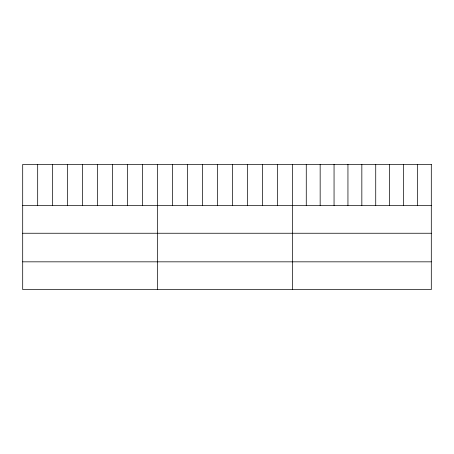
<?xml version="1.0" encoding="UTF-8"?>
<svg xmlns="http://www.w3.org/2000/svg" width="454" height="454" viewBox="0 0 454 454"><rect width="100%" height="100%" fill="white"/><g stroke="black" fill="none" stroke-linecap="round" stroke-linejoin="round"><path stroke-width="0.68" d="M22.7 205.503L431.3 205.503M22.7 233.248L431.3 233.248M22.7 261.833L431.3 261.833M417.408 164.422L417.408 205.503M403.515 164.422L403.515 205.503M389.623 164.422L389.623 205.503M375.73 164.422L375.73 205.503M361.838 164.422L361.838 205.503M347.946 164.422L347.946 205.503M334.053 164.422L334.053 205.503M320.161 164.422L320.161 205.503M306.268 164.422L306.268 205.503M292.376 164.422L292.376 289.578M277.394 164.422L277.394 205.503M262.412 164.422L262.412 205.503M247.43 164.422L247.43 205.503M232.448 164.422L232.448 205.503M217.466 164.422L217.466 205.503M202.484 164.422L202.484 205.503M187.502 164.422L187.502 205.503M172.52 164.422L172.52 205.503M157.538 164.422L157.538 289.578M142.556 164.422L142.556 205.503M127.574 164.422L127.574 205.503M112.592 164.422L112.592 205.503M97.61 164.422L97.61 205.503M82.628 164.422L82.628 205.503M67.646 164.422L67.646 205.503M52.664 164.422L52.664 205.503M37.682 164.422L37.682 205.503M431.3 164.422L22.7 164.422L22.7 289.578L431.3 289.578L431.3 164.422"/></g></svg>
